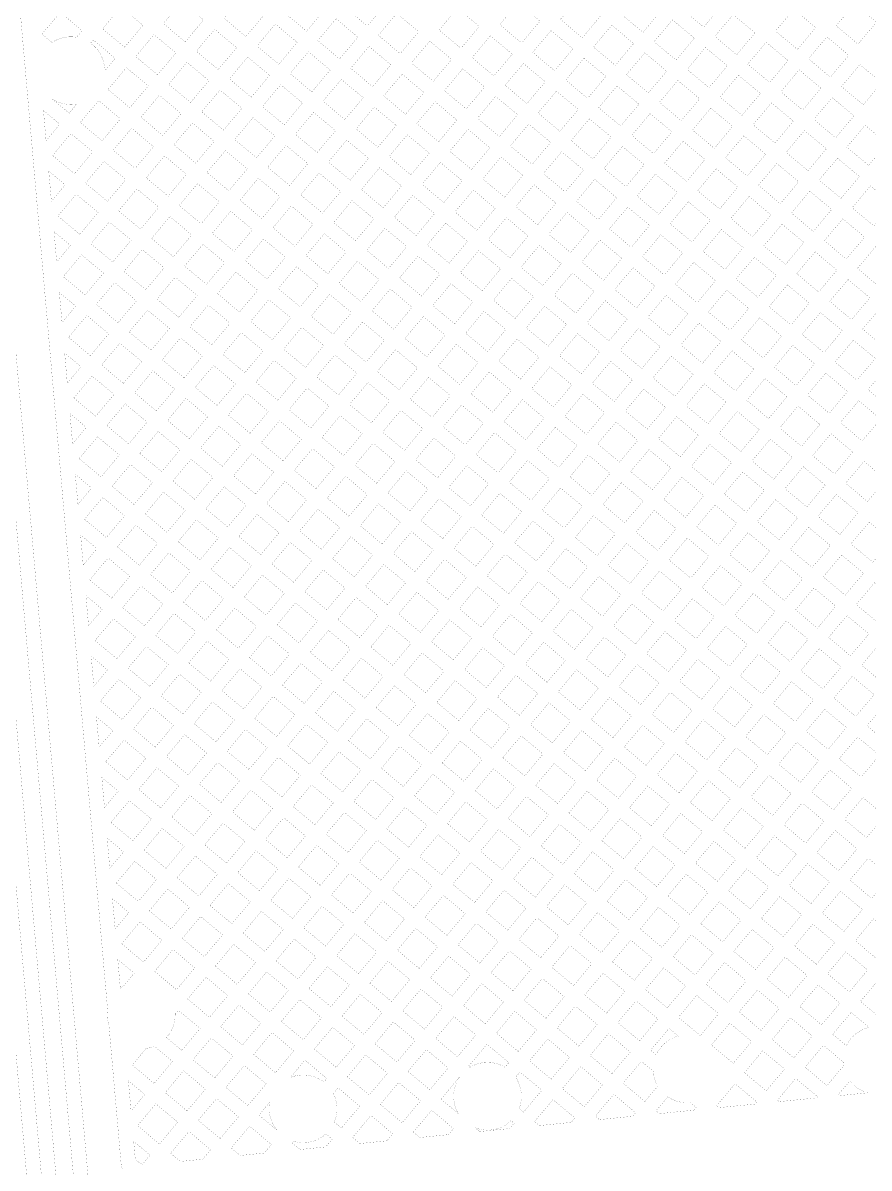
# Model space of a CAD drawing. Extents: x 592 to 965, y 89 to 353.
# Drawn here: x 815.5 to 828.82, y 264.16 to 282.2 of the extents above; entities that cross this region are included whole.
import ezdxf

# ---------------------------------------------------------------- set-up
doc = ezdxf.new("R2010")
doc.units = 0
doc.layers.add('c_area', color=1, linetype='Continuous')

# ---------------------------------------------------------------- blocks, each defined once
blk = doc.blocks.new('PAD_R1')
at = {"layer": 'c_area', "const_width": 0.5}
blk.add_lwpolyline([(0.25, 0, 1), (-0.25, 0, 1)], format="xyb", close=True, dxfattribs=at)

msp = doc.modelspace()

# ---------------------------------------------------------------- linework, layer by layer
at = {"layer": 'c_area', "const_width": 0.0015}
for points in [[(811.817, 315.486, -0.016845), (811.966, 318.272, -0.004853), (812.021, 318.838), (812.251, 318.838, 0.005029), (812.194, 318.256, -0.009583), (812.194, 318.253, 0.016845), (812.045, 315.481, 0.034659), (812.069, 315.006, -0.02457), (812.07, 314.995), (816.648, 262.656, 0.199018), (816.776, 262.411), (817.02, 262.206, 0.195861), (817.426, 262.082), (822.443, 262.519, -0.198788), (825.249, 261.634), (827.641, 259.627, -0.045915), (827.813, 259.453, -0.07493), (827.832, 259.425), (827.92, 259.237), (828.161, 259.128, -0.119028), (828.175, 259.117), (828.291, 258.977)], [(826.84, 257.964, 0.293479), (827.054, 258.489, 0.175017), (826.47, 259.488), (824.921, 260.789, 0.198642), (821.923, 261.732), (817.621, 261.355, -0.138819), (816.76, 261.553, -0.037937), (816.57, 261.687, -0.020306), (816.563, 261.692), (816.155, 262.035, -0.198531), (815.931, 262.473), (811.34, 314.957, -0.026643), (811.315, 315.696)], [(827.68, 258.71), (827.717, 259.131), (827.631, 259.315, 0.043828), (827.494, 259.452), (825.102, 261.458, 0.198775), (822.462, 262.291), (817.446, 261.854, -0.20211), (816.86, 262.042), (816.629, 262.236, -0.198924), (816.42, 262.635), (811.841, 314.986, -0.034145), (811.817, 315.486)], [(811.113, 314.9), (815.704, 262.415, 0.198847), (815.981, 261.883), (816.446, 261.492, 0.197866), (817.623, 261.123), (821.23, 261.437, -0.198899), (824.098, 260.533), (825.707, 259.178), (826.188, 258.69)], [(811.568, 314.977), (816.159, 262.485, 0.199823), (816.31, 262.204), (816.71, 261.868, 0.040168), (816.881, 261.747, 0.137087), (817.613, 261.584), (821.903, 261.96, -0.199232), (825.075, 260.957), (826.625, 259.657, -0.204544), (827.308, 258.302, 0.205812), (827.495, 257.932)], [(817.071, 264.149, -0.145311), (817.05, 264.21), (816.857, 266.411, -0.110872), (816.837, 266.643), (812.699, 313.948, -0.242598)], [(816.568, 281.884, -0.241196), (816.79, 281.451), (816.79, 281.448)], [(816.352, 280.927, -0.045177), (816.256, 280.918, -0.144744), (815.966, 281.004)], [(817.036, 266.992, -0.024849), (817.079, 267.022), (817.254, 267.231), (816.996, 267.448)], [(822.362, 265.015, -0.137672), (822.284, 265.292, -0.149239), (822.375, 265.59), (822.373, 265.591), (822.085, 265.247)], [(828.802, 265.346, -0.162091), (828.524, 265.536), (828.336, 265.313)], [(819.498, 264.761, -0.169942), (819.381, 265.094, -0.052612), (819.393, 265.205)]]:
    msp.add_lwpolyline(points, format="xyb", dxfattribs=at)
for points in [[(820.579, 282.444), (820.924, 282.155), (821.213, 282.5), (820.869, 282.789)], [(825.876, 282.427), (826.221, 282.138), (826.51, 282.482), (826.165, 282.771)], [(818.669, 282.278), (819.013, 281.988), (819.302, 282.333), (818.958, 282.622)], [(819.624, 282.361), (819.969, 282.072), (820.257, 282.416), (819.913, 282.705)], [(823.965, 282.259), (824.31, 281.97), (824.599, 282.315), (824.255, 282.604)], [(824.921, 282.343), (825.265, 282.054), (825.554, 282.399), (825.21, 282.688)], [(816.758, 282.111), (817.103, 281.821), (817.392, 282.166), (817.047, 282.455)], [(817.714, 282.194), (818.058, 281.905), (818.346, 282.25), (818.003, 282.538)], [(822.055, 282.092), (822.399, 281.803), (822.688, 282.148), (822.344, 282.437)], [(823.01, 282.176), (823.354, 281.887), (823.643, 282.231), (823.299, 282.52)], [(827.351, 282.075), (827.696, 281.786), (827.985, 282.13), (827.64, 282.419)], [(828.307, 282.158), (828.651, 281.869), (828.94, 282.214), (828.596, 282.503)], [(820.144, 281.925), (820.488, 281.636), (820.777, 281.98), (820.433, 282.269)], [(821.099, 282.008), (821.443, 281.719), (821.733, 282.064), (821.388, 282.353)], [(825.44, 281.907), (825.785, 281.618), (826.074, 281.963), (825.729, 282.252)], [(826.396, 281.991), (826.74, 281.702), (827.029, 282.046), (826.685, 282.335)], [(818.233, 281.758), (818.578, 281.469), (818.866, 281.813), (818.522, 282.103)], [(819.188, 281.841), (819.533, 281.552), (819.822, 281.897), (819.477, 282.186)], [(823.529, 281.74), (823.874, 281.451), (824.163, 281.795), (823.818, 282.084)], [(824.485, 281.824), (824.829, 281.535), (825.118, 281.879), (824.774, 282.168)], [(817.278, 281.674), (817.622, 281.386), (817.911, 281.73), (817.567, 282.019)], [(821.618, 281.573), (821.963, 281.284), (822.252, 281.628), (821.908, 281.917)], [(822.574, 281.657), (822.918, 281.368), (823.207, 281.712), (822.863, 282.001)], [(826.915, 281.555), (827.26, 281.266), (827.549, 281.61), (827.204, 281.899)], [(827.871, 281.639), (828.215, 281.349), (828.505, 281.694), (828.16, 281.983)], [(818.753, 281.322), (819.097, 281.033), (819.386, 281.377), (819.041, 281.666)], [(819.708, 281.406), (820.052, 281.117), (820.341, 281.461), (819.997, 281.75)], [(820.663, 281.489), (821.008, 281.2), (821.296, 281.544), (820.952, 281.833)], [(825.004, 281.388), (825.349, 281.099), (825.638, 281.443), (825.294, 281.732)], [(825.96, 281.471), (826.304, 281.183), (826.593, 281.527), (826.249, 281.816)], [(816.842, 281.155), (817.186, 280.866), (817.475, 281.211), (817.131, 281.499)], [(817.797, 281.239), (818.142, 280.949), (818.431, 281.294), (818.086, 281.583)], [(822.138, 281.137), (822.482, 280.848), (822.772, 281.192), (822.427, 281.481)], [(823.094, 281.221), (823.438, 280.932), (823.727, 281.276), (823.383, 281.565)], [(824.049, 281.304), (824.393, 281.015), (824.682, 281.359), (824.338, 281.648)], [(828.39, 281.202), (828.734, 280.914), (829.024, 281.259), (828.68, 281.547)], [(820.227, 280.97), (820.572, 280.681), (820.861, 281.025), (820.516, 281.314)], [(821.183, 281.053), (821.527, 280.764), (821.816, 281.108), (821.472, 281.397)], [(826.479, 281.036), (826.824, 280.747), (827.113, 281.091), (826.768, 281.38)], [(827.435, 281.119), (827.78, 280.83), (828.068, 281.174), (827.724, 281.464)], [(818.317, 280.803), (818.661, 280.514), (818.95, 280.858), (818.606, 281.147)], [(819.272, 280.886), (819.616, 280.597), (819.905, 280.942), (819.561, 281.23)], [(823.613, 280.785), (823.957, 280.496), (824.246, 280.84), (823.902, 281.129)], [(824.568, 280.868), (824.913, 280.579), (825.202, 280.923), (824.857, 281.212)], [(825.524, 280.952), (825.868, 280.663), (826.157, 281.008), (825.813, 281.296)], [(816.406, 280.635), (816.75, 280.346), (817.039, 280.691), (816.695, 280.98)], [(817.361, 280.719), (817.705, 280.43), (817.995, 280.774), (817.65, 281.064)], [(821.702, 280.617), (822.047, 280.329), (822.335, 280.673), (821.991, 280.962)], [(822.657, 280.701), (823.002, 280.412), (823.291, 280.757), (822.947, 281.046)], [(826.999, 280.6), (827.344, 280.311), (827.633, 280.655), (827.288, 280.944)], [(827.955, 280.683), (828.299, 280.394), (828.588, 280.739), (828.243, 281.027)], [(819.792, 280.45), (820.136, 280.161), (820.425, 280.506), (820.08, 280.795)], [(820.747, 280.534), (821.091, 280.245), (821.38, 280.589), (821.036, 280.878)], [(825.088, 280.432), (825.432, 280.143), (825.721, 280.488), (825.377, 280.776)], [(826.043, 280.516), (826.388, 280.227), (826.677, 280.572), (826.332, 280.861)], [(817.881, 280.283), (818.225, 279.994), (818.514, 280.338), (818.17, 280.627)], [(818.836, 280.367), (819.18, 280.078), (819.47, 280.422), (819.125, 280.711)], [(823.177, 280.265), (823.521, 279.976), (823.811, 280.321), (823.466, 280.61)], [(824.133, 280.349), (824.477, 280.06), (824.766, 280.404), (824.422, 280.693)], [(828.474, 280.247), (828.818, 279.958), (829.107, 280.302), (828.763, 280.592)], [(815.97, 280.116), (816.314, 279.827), (816.603, 280.171), (816.259, 280.46)], [(816.925, 280.199), (817.269, 279.91), (817.559, 280.255), (817.214, 280.544)], [(821.266, 280.098), (821.611, 279.809), (821.9, 280.153), (821.555, 280.442)], [(822.222, 280.182), (822.566, 279.893), (822.855, 280.237), (822.51, 280.526)], [(826.563, 280.08), (826.907, 279.791), (827.197, 280.135), (826.852, 280.425)], [(827.519, 280.164), (827.863, 279.875), (828.152, 280.219), (827.808, 280.508)], [(819.356, 279.931), (819.7, 279.642), (819.989, 279.986), (819.645, 280.275)], [(820.311, 280.014), (820.655, 279.726), (820.944, 280.07), (820.6, 280.359)], [(824.652, 279.913), (824.996, 279.624), (825.285, 279.968), (824.941, 280.257)], [(825.607, 279.996), (825.952, 279.707), (826.241, 280.052), (825.896, 280.341)], [(817.445, 279.763), (817.789, 279.474), (818.078, 279.819), (817.734, 280.108)], [(818.4, 279.847), (818.744, 279.558), (819.034, 279.903), (818.689, 280.191)], [(822.741, 279.746), (823.086, 279.457), (823.374, 279.801), (823.03, 280.09)], [(823.696, 279.829), (824.041, 279.54), (824.33, 279.885), (823.986, 280.174)], [(828.038, 279.728), (828.383, 279.439), (828.672, 279.783), (828.327, 280.072)], [(816.489, 279.68), (816.834, 279.391), (817.123, 279.735), (816.778, 280.024)], [(820.831, 279.579), (821.175, 279.29), (821.464, 279.634), (821.119, 279.923)], [(821.786, 279.662), (822.13, 279.373), (822.419, 279.718), (822.075, 280.006)], [(826.127, 279.56), (826.472, 279.271), (826.76, 279.616), (826.416, 279.905)], [(827.082, 279.644), (827.427, 279.355), (827.716, 279.7), (827.372, 279.989)], [(818.92, 279.411), (819.264, 279.122), (819.553, 279.467), (819.209, 279.756)], [(819.875, 279.495), (820.219, 279.206), (820.508, 279.55), (820.164, 279.839)], [(824.216, 279.393), (824.56, 279.104), (824.849, 279.449), (824.505, 279.738)], [(825.172, 279.477), (825.516, 279.188), (825.805, 279.532), (825.46, 279.821)], [(816.053, 279.161), (816.398, 278.872), (816.687, 279.216), (816.342, 279.505)], [(817.009, 279.244), (817.354, 278.955), (817.642, 279.299), (817.298, 279.588)], [(817.964, 279.327), (818.308, 279.038), (818.597, 279.383), (818.253, 279.672)], [(822.305, 279.226), (822.65, 278.937), (822.939, 279.282), (822.594, 279.571)], [(823.261, 279.31), (823.605, 279.021), (823.894, 279.365), (823.549, 279.654)], [(827.602, 279.208), (827.946, 278.919), (828.236, 279.264), (827.891, 279.553)], [(828.558, 279.292), (828.902, 279.003), (829.191, 279.347), (828.847, 279.636)], [(819.439, 278.975), (819.783, 278.686), (820.072, 279.031), (819.728, 279.32)], [(820.395, 279.059), (820.739, 278.77), (821.028, 279.115), (820.684, 279.403)], [(821.35, 279.143), (821.694, 278.854), (821.983, 279.198), (821.639, 279.487)], [(825.691, 279.041), (826.036, 278.752), (826.325, 279.096), (825.98, 279.385)], [(826.647, 279.124), (826.991, 278.836), (827.28, 279.18), (826.936, 279.469)], [(817.529, 278.808), (817.873, 278.519), (818.161, 278.863), (817.817, 279.152)], [(818.484, 278.891), (818.828, 278.602), (819.117, 278.947), (818.773, 279.236)], [(822.825, 278.79), (823.169, 278.501), (823.458, 278.846), (823.114, 279.135)], [(823.78, 278.874), (824.125, 278.585), (824.413, 278.929), (824.069, 279.218)], [(824.735, 278.957), (825.08, 278.668), (825.369, 279.013), (825.025, 279.302)], [(816.573, 278.725), (816.918, 278.436), (817.207, 278.78), (816.862, 279.069)], [(820.914, 278.623), (821.258, 278.334), (821.547, 278.679), (821.203, 278.968)], [(821.869, 278.707), (822.214, 278.418), (822.503, 278.762), (822.158, 279.051)], [(827.166, 278.689), (827.511, 278.399), (827.799, 278.744), (827.455, 279.033)], [(828.121, 278.772), (828.466, 278.483), (828.755, 278.828), (828.411, 279.117)], [(819.003, 278.456), (819.347, 278.167), (819.636, 278.511), (819.292, 278.8)], [(819.959, 278.539), (820.303, 278.25), (820.592, 278.595), (820.248, 278.884)], [(824.3, 278.438), (824.644, 278.149), (824.933, 278.493), (824.588, 278.782)], [(825.255, 278.521), (825.6, 278.232), (825.889, 278.577), (825.544, 278.866)], [(826.211, 278.605), (826.555, 278.316), (826.844, 278.661), (826.5, 278.949)], [(817.093, 278.289), (817.437, 278), (817.726, 278.344), (817.382, 278.633)], [(818.048, 278.372), (818.392, 278.083), (818.681, 278.427), (818.337, 278.716)], [(822.389, 278.271), (822.734, 277.982), (823.022, 278.326), (822.678, 278.615)], [(823.344, 278.354), (823.689, 278.065), (823.978, 278.41), (823.633, 278.699)], [(827.686, 278.253), (828.03, 277.963), (828.319, 278.308), (827.975, 278.597)], [(828.641, 278.336), (828.985, 278.047), (829.274, 278.392), (828.93, 278.681)], [(816.137, 278.205), (816.482, 277.916), (816.771, 278.261), (816.426, 278.55)], [(820.478, 278.103), (820.822, 277.814), (821.111, 278.159), (820.767, 278.448)], [(821.433, 278.187), (821.778, 277.898), (822.067, 278.243), (821.723, 278.532)], [(825.775, 278.085), (826.119, 277.796), (826.408, 278.141), (826.064, 278.43)], [(826.73, 278.169), (827.075, 277.88), (827.364, 278.224), (827.019, 278.514)], [(818.568, 277.937), (818.912, 277.648), (819.2, 277.991), (818.856, 278.28)], [(819.522, 278.02), (819.867, 277.731), (820.156, 278.075), (819.812, 278.364)], [(823.864, 277.918), (824.208, 277.629), (824.497, 277.974), (824.153, 278.263)], [(824.819, 278.002), (825.164, 277.713), (825.453, 278.057), (825.108, 278.346)], [(816.657, 277.769), (817.001, 277.48), (817.29, 277.825), (816.946, 278.114)], [(817.612, 277.853), (817.957, 277.564), (818.246, 277.908), (817.901, 278.197)], [(821.953, 277.751), (822.298, 277.462), (822.587, 277.807), (822.242, 278.096)], [(822.909, 277.835), (823.253, 277.546), (823.542, 277.89), (823.197, 278.179)], [(827.25, 277.733), (827.594, 277.444), (827.883, 277.788), (827.539, 278.077)], [(828.205, 277.817), (828.549, 277.528), (828.838, 277.872), (828.494, 278.161)], [(820.042, 277.584), (820.386, 277.295), (820.675, 277.639), (820.331, 277.928)], [(820.997, 277.668), (821.342, 277.379), (821.631, 277.723), (821.287, 278.012)], [(825.339, 277.566), (825.683, 277.277), (825.972, 277.621), (825.628, 277.91)], [(826.294, 277.649), (826.639, 277.36), (826.928, 277.705), (826.583, 277.994)], [(818.132, 277.417), (818.476, 277.128), (818.765, 277.472), (818.421, 277.761)], [(819.087, 277.501), (819.431, 277.212), (819.72, 277.556), (819.376, 277.845)], [(823.428, 277.399), (823.772, 277.11), (824.061, 277.454), (823.717, 277.743)], [(824.383, 277.482), (824.728, 277.193), (825.017, 277.538), (824.672, 277.827)], [(828.724, 277.381), (829.069, 277.092), (829.358, 277.436), (829.013, 277.725)], [(816.221, 277.25), (816.565, 276.961), (816.854, 277.305), (816.51, 277.594)], [(817.176, 277.334), (817.521, 277.045), (817.81, 277.389), (817.465, 277.678)], [(821.517, 277.232), (821.862, 276.942), (822.151, 277.287), (821.806, 277.576)], [(822.473, 277.315), (822.817, 277.026), (823.106, 277.371), (822.762, 277.66)], [(826.814, 277.213), (827.158, 276.924), (827.447, 277.269), (827.103, 277.558)], [(827.769, 277.297), (828.114, 277.008), (828.402, 277.353), (828.058, 277.641)], [(819.606, 277.065), (819.951, 276.776), (820.239, 277.12), (819.895, 277.409)], [(820.561, 277.148), (820.906, 276.859), (821.195, 277.203), (820.851, 277.492)], [(824.903, 277.046), (825.247, 276.758), (825.536, 277.102), (825.192, 277.391)], [(825.858, 277.13), (826.203, 276.841), (826.492, 277.185), (826.147, 277.474)], [(816.74, 276.814), (817.085, 276.525), (817.374, 276.869), (817.029, 277.158)], [(817.696, 276.898), (818.04, 276.609), (818.329, 276.953), (817.985, 277.242)], [(818.651, 276.981), (818.996, 276.692), (819.284, 277.037), (818.94, 277.326)], [(822.992, 276.879), (823.337, 276.59), (823.626, 276.935), (823.281, 277.224)], [(823.948, 276.963), (824.292, 276.674), (824.581, 277.018), (824.236, 277.307)], [(828.289, 276.861), (828.633, 276.572), (828.922, 276.917), (828.578, 277.206)], [(820.126, 276.629), (820.47, 276.34), (820.759, 276.684), (820.414, 276.973)], [(821.081, 276.712), (821.426, 276.423), (821.715, 276.767), (821.37, 277.056)], [(822.037, 276.796), (822.381, 276.507), (822.67, 276.851), (822.326, 277.14)], [(826.378, 276.694), (826.722, 276.405), (827.011, 276.749), (826.667, 277.038)], [(827.333, 276.777), (827.677, 276.489), (827.967, 276.833), (827.622, 277.122)], [(818.215, 276.462), (818.56, 276.173), (818.849, 276.517), (818.504, 276.806)], [(819.171, 276.545), (819.515, 276.256), (819.804, 276.601), (819.46, 276.89)], [(824.467, 276.527), (824.811, 276.238), (825.1, 276.582), (824.756, 276.871)], [(825.422, 276.611), (825.767, 276.321), (826.056, 276.666), (825.711, 276.955)], [(816.304, 276.295), (816.649, 276.006), (816.938, 276.35), (816.593, 276.639)], [(817.26, 276.378), (817.604, 276.089), (817.893, 276.434), (817.549, 276.722)], [(821.601, 276.276), (821.945, 275.987), (822.234, 276.332), (821.89, 276.62)], [(822.556, 276.36), (822.901, 276.071), (823.19, 276.415), (822.845, 276.704)], [(823.512, 276.443), (823.856, 276.154), (824.145, 276.499), (823.801, 276.788)], [(827.852, 276.342), (828.197, 276.053), (828.486, 276.397), (828.142, 276.686)], [(828.808, 276.426), (829.153, 276.137), (829.441, 276.481), (829.097, 276.77)], [(819.69, 276.109), (820.034, 275.82), (820.323, 276.165), (819.979, 276.454)], [(820.645, 276.193), (820.99, 275.904), (821.279, 276.248), (820.934, 276.537)], [(824.987, 276.091), (825.331, 275.802), (825.62, 276.146), (825.275, 276.435)], [(825.942, 276.174), (826.286, 275.885), (826.575, 276.23), (826.231, 276.519)], [(826.898, 276.258), (827.242, 275.969), (827.53, 276.313), (827.186, 276.602)], [(817.779, 275.942), (818.124, 275.653), (818.413, 275.998), (818.068, 276.287)], [(818.735, 276.026), (819.079, 275.737), (819.368, 276.081), (819.024, 276.37)], [(823.076, 275.924), (823.42, 275.635), (823.709, 275.979), (823.365, 276.268)], [(824.031, 276.007), (824.375, 275.719), (824.664, 276.063), (824.32, 276.352)], [(828.372, 275.906), (828.716, 275.617), (829.006, 275.961), (828.661, 276.25)], [(816.824, 275.859), (817.168, 275.57), (817.457, 275.914), (817.113, 276.203)], [(821.165, 275.757), (821.509, 275.468), (821.798, 275.812), (821.454, 276.101)], [(822.12, 275.84), (822.464, 275.551), (822.754, 275.896), (822.409, 276.185)], [(826.462, 275.738), (826.806, 275.45), (827.095, 275.794), (826.751, 276.083)], [(827.417, 275.822), (827.761, 275.533), (828.05, 275.878), (827.706, 276.167)], [(819.254, 275.59), (819.599, 275.301), (819.888, 275.645), (819.543, 275.934)], [(820.21, 275.673), (820.554, 275.384), (820.843, 275.729), (820.499, 276.018)], [(824.551, 275.572), (824.895, 275.283), (825.184, 275.627), (824.84, 275.916)], [(825.506, 275.655), (825.851, 275.366), (826.139, 275.71), (825.795, 275.999)], [(817.343, 275.423), (817.688, 275.134), (817.977, 275.478), (817.632, 275.767)], [(818.299, 275.506), (818.643, 275.217), (818.932, 275.562), (818.588, 275.851)], [(822.64, 275.404), (822.984, 275.115), (823.273, 275.46), (822.929, 275.749)], [(823.595, 275.488), (823.939, 275.199), (824.228, 275.543), (823.884, 275.832)], [(827.936, 275.386), (828.281, 275.097), (828.569, 275.442), (828.225, 275.731)], [(816.388, 275.339), (816.732, 275.05), (817.021, 275.395), (816.677, 275.683)], [(820.729, 275.237), (821.073, 274.949), (821.362, 275.293), (821.018, 275.582)], [(821.684, 275.321), (822.029, 275.032), (822.318, 275.376), (821.973, 275.665)], [(826.026, 275.219), (826.37, 274.93), (826.659, 275.275), (826.315, 275.563)], [(826.981, 275.303), (827.325, 275.014), (827.614, 275.358), (827.27, 275.647)], [(818.818, 275.07), (819.163, 274.781), (819.452, 275.126), (819.107, 275.415)], [(819.774, 275.154), (820.118, 274.865), (820.407, 275.209), (820.063, 275.498)], [(824.115, 275.052), (824.459, 274.763), (824.748, 275.107), (824.404, 275.397)], [(825.07, 275.136), (825.415, 274.847), (825.704, 275.191), (825.359, 275.48)], [(816.907, 274.903), (817.252, 274.614), (817.541, 274.959), (817.196, 275.248)], [(817.863, 274.987), (818.207, 274.698), (818.496, 275.042), (818.152, 275.331)], [(822.204, 274.885), (822.549, 274.596), (822.837, 274.94), (822.493, 275.229)], [(823.159, 274.968), (823.503, 274.679), (823.793, 275.024), (823.448, 275.313)], [(827.5, 274.867), (827.845, 274.578), (828.134, 274.922), (827.789, 275.211)], [(828.456, 274.951), (828.8, 274.662), (829.089, 275.006), (828.745, 275.295)], [(820.293, 274.718), (820.638, 274.429), (820.926, 274.774), (820.582, 275.062)], [(821.249, 274.802), (821.593, 274.513), (821.882, 274.857), (821.537, 275.146)], [(825.59, 274.7), (825.934, 274.411), (826.223, 274.755), (825.879, 275.044)], [(826.545, 274.784), (826.889, 274.495), (827.178, 274.839), (826.834, 275.128)], [(817.427, 274.467), (817.771, 274.178), (818.06, 274.523), (817.716, 274.812)], [(818.382, 274.551), (818.727, 274.262), (819.016, 274.606), (818.671, 274.895)], [(819.338, 274.634), (819.682, 274.345), (819.971, 274.69), (819.627, 274.979)], [(823.679, 274.532), (824.023, 274.243), (824.312, 274.588), (823.968, 274.877)], [(824.634, 274.616), (824.979, 274.327), (825.268, 274.671), (824.923, 274.96)], [(816.471, 274.384), (816.816, 274.095), (817.105, 274.439), (816.761, 274.728)], [(820.813, 274.282), (821.157, 273.993), (821.446, 274.337), (821.102, 274.627)], [(821.768, 274.366), (822.113, 274.077), (822.402, 274.421), (822.057, 274.71)], [(822.724, 274.449), (823.068, 274.16), (823.356, 274.504), (823.012, 274.793)], [(827.065, 274.348), (827.409, 274.059), (827.698, 274.403), (827.353, 274.692)], [(828.02, 274.431), (828.364, 274.142), (828.653, 274.487), (828.309, 274.775)], [(818.902, 274.115), (819.247, 273.826), (819.536, 274.17), (819.191, 274.459)], [(819.858, 274.198), (820.202, 273.91), (820.491, 274.254), (820.147, 274.543)], [(825.154, 274.18), (825.498, 273.891), (825.787, 274.236), (825.443, 274.524)], [(826.109, 274.264), (826.453, 273.975), (826.742, 274.319), (826.398, 274.608)], [(816.991, 273.948), (817.335, 273.659), (817.624, 274.003), (817.28, 274.292)], [(817.946, 274.031), (818.291, 273.742), (818.58, 274.087), (818.235, 274.376)], [(822.288, 273.93), (822.632, 273.641), (822.921, 273.985), (822.577, 274.274)], [(823.243, 274.013), (823.588, 273.724), (823.876, 274.068), (823.532, 274.357)], [(824.198, 274.096), (824.543, 273.807), (824.832, 274.152), (824.487, 274.441)], [(828.539, 273.995), (828.884, 273.706), (829.173, 274.05), (828.828, 274.34)], [(820.377, 273.763), (820.721, 273.474), (821.01, 273.818), (820.666, 274.107)], [(821.332, 273.846), (821.677, 273.557), (821.966, 273.901), (821.621, 274.19)], [(825.673, 273.744), (826.017, 273.455), (826.306, 273.8), (825.962, 274.089)], [(826.629, 273.828), (826.973, 273.539), (827.262, 273.883), (826.918, 274.173)], [(827.584, 273.912), (827.928, 273.623), (828.217, 273.967), (827.873, 274.256)], [(818.466, 273.595), (818.811, 273.306), (819.1, 273.651), (818.755, 273.94)], [(819.422, 273.679), (819.766, 273.39), (820.055, 273.735), (819.711, 274.023)], [(823.763, 273.577), (824.107, 273.288), (824.396, 273.632), (824.051, 273.921)], [(824.718, 273.66), (825.062, 273.372), (825.351, 273.716), (825.007, 274.005)], [(816.555, 273.428), (816.899, 273.139), (817.188, 273.484), (816.844, 273.773)], [(817.51, 273.512), (817.855, 273.223), (818.144, 273.567), (817.799, 273.856)], [(821.852, 273.41), (822.196, 273.121), (822.485, 273.466), (822.141, 273.754)], [(822.807, 273.494), (823.152, 273.205), (823.441, 273.549), (823.096, 273.838)], [(827.148, 273.392), (827.492, 273.103), (827.781, 273.448), (827.437, 273.737)], [(828.103, 273.476), (828.448, 273.187), (828.737, 273.531), (828.392, 273.82)], [(819.941, 273.243), (820.285, 272.954), (820.574, 273.298), (820.23, 273.588)], [(820.896, 273.327), (821.241, 273.038), (821.53, 273.382), (821.185, 273.671)], [(825.237, 273.225), (825.581, 272.936), (825.87, 273.28), (825.526, 273.569)], [(826.193, 273.308), (826.537, 273.019), (826.826, 273.364), (826.482, 273.653)], [(818.03, 273.076), (818.375, 272.787), (818.664, 273.131), (818.319, 273.42)], [(818.986, 273.159), (819.33, 272.871), (819.619, 273.215), (819.275, 273.504)], [(823.327, 273.058), (823.671, 272.769), (823.96, 273.113), (823.616, 273.402)], [(824.282, 273.141), (824.626, 272.852), (824.915, 273.196), (824.571, 273.485)], [(828.623, 273.04), (828.968, 272.751), (829.256, 273.095), (828.912, 273.384)], [(817.074, 272.992), (817.419, 272.703), (817.708, 273.048), (817.363, 273.337)], [(821.416, 272.891), (821.76, 272.602), (822.049, 272.946), (821.705, 273.235)], [(822.371, 272.974), (822.716, 272.685), (823.005, 273.03), (822.66, 273.319)], [(826.712, 272.872), (827.056, 272.584), (827.345, 272.928), (827.001, 273.217)], [(827.667, 272.956), (828.012, 272.667), (828.301, 273.012), (827.957, 273.301)], [(819.505, 272.724), (819.849, 272.434), (820.139, 272.779), (819.794, 273.068)], [(820.461, 272.807), (820.805, 272.518), (821.094, 272.862), (820.75, 273.151)], [(824.801, 272.706), (825.146, 272.417), (825.434, 272.761), (825.09, 273.049)], [(825.756, 272.789), (826.101, 272.5), (826.39, 272.844), (826.046, 273.133)], [(817.594, 272.556), (817.939, 272.267), (818.228, 272.611), (817.883, 272.901)], [(818.55, 272.64), (818.894, 272.351), (819.183, 272.695), (818.839, 272.984)], [(822.891, 272.538), (823.235, 272.249), (823.524, 272.594), (823.18, 272.883)], [(823.846, 272.622), (824.19, 272.333), (824.479, 272.677), (824.135, 272.966)], [(828.187, 272.52), (828.532, 272.231), (828.821, 272.576), (828.476, 272.865)], [(816.639, 272.473), (816.983, 272.184), (817.272, 272.528), (816.928, 272.817)], [(820.98, 272.371), (821.324, 272.082), (821.613, 272.427), (821.269, 272.716)], [(821.935, 272.455), (822.28, 272.166), (822.569, 272.51), (822.224, 272.799)], [(826.276, 272.353), (826.62, 272.064), (826.909, 272.408), (826.565, 272.697)], [(827.232, 272.437), (827.576, 272.147), (827.865, 272.492), (827.521, 272.781)], [(818.114, 272.12), (818.458, 271.831), (818.747, 272.176), (818.403, 272.465)], [(819.069, 272.204), (819.414, 271.915), (819.703, 272.259), (819.358, 272.549)], [(820.025, 272.287), (820.369, 271.998), (820.658, 272.343), (820.314, 272.632)], [(824.366, 272.186), (824.71, 271.897), (824.999, 272.241), (824.655, 272.53)], [(825.321, 272.27), (825.665, 271.981), (825.954, 272.325), (825.609, 272.614)], [(817.158, 272.037), (817.503, 271.748), (817.792, 272.092), (817.447, 272.381)], [(821.499, 271.935), (821.844, 271.646), (822.133, 271.991), (821.788, 272.28)], [(822.455, 272.019), (822.799, 271.73), (823.088, 272.074), (822.744, 272.363)], [(823.41, 272.102), (823.755, 271.814), (824.044, 272.158), (823.699, 272.447)], [(827.751, 272), (828.096, 271.711), (828.385, 272.056), (828.04, 272.345)], [(828.707, 272.084), (829.051, 271.795), (829.34, 272.14), (828.996, 272.429)], [(819.589, 271.768), (819.933, 271.479), (820.222, 271.823), (819.878, 272.112)], [(820.544, 271.852), (820.888, 271.563), (821.177, 271.907), (820.833, 272.196)], [(825.84, 271.834), (826.185, 271.545), (826.473, 271.889), (826.129, 272.178)], [(826.795, 271.917), (827.14, 271.628), (827.429, 271.972), (827.085, 272.262)], [(817.678, 271.601), (818.022, 271.312), (818.311, 271.656), (817.967, 271.945)], [(818.633, 271.685), (818.978, 271.395), (819.267, 271.74), (818.922, 272.029)], [(822.975, 271.583), (823.319, 271.294), (823.608, 271.638), (823.264, 271.927)], [(823.93, 271.667), (824.274, 271.378), (824.563, 271.722), (824.219, 272.011)], [(824.885, 271.75), (825.23, 271.461), (825.518, 271.805), (825.174, 272.095)], [(816.722, 271.517), (817.067, 271.228), (817.356, 271.572), (817.011, 271.862)], [(821.064, 271.416), (821.408, 271.127), (821.697, 271.471), (821.353, 271.76)], [(822.019, 271.499), (822.364, 271.21), (822.652, 271.555), (822.308, 271.844)], [(826.36, 271.398), (826.704, 271.109), (826.993, 271.453), (826.648, 271.742)], [(827.315, 271.481), (827.66, 271.192), (827.949, 271.536), (827.604, 271.825)], [(828.271, 271.565), (828.615, 271.276), (828.904, 271.62), (828.56, 271.909)], [(819.153, 271.248), (819.497, 270.959), (819.786, 271.304), (819.442, 271.593)], [(820.108, 271.332), (820.452, 271.043), (820.741, 271.388), (820.397, 271.676)], [(824.449, 271.231), (824.794, 270.942), (825.083, 271.286), (824.738, 271.575)], [(825.405, 271.314), (825.749, 271.025), (826.038, 271.37), (825.694, 271.659)], [(817.242, 271.081), (817.586, 270.792), (817.875, 271.137), (817.531, 271.425)], [(818.197, 271.165), (818.542, 270.876), (818.831, 271.22), (818.486, 271.509)], [(822.539, 271.063), (822.883, 270.775), (823.172, 271.119), (822.828, 271.408)], [(823.494, 271.147), (823.838, 270.858), (824.127, 271.203), (823.783, 271.492)], [(827.835, 271.045), (828.179, 270.756), (828.468, 271.101), (828.124, 271.389)], [(828.79, 271.129), (829.135, 270.84), (829.424, 271.184), (829.079, 271.473)], [(820.628, 270.896), (820.972, 270.607), (821.261, 270.952), (820.917, 271.241)], [(821.583, 270.98), (821.928, 270.691), (822.217, 271.035), (821.872, 271.324)], [(825.924, 270.878), (826.269, 270.589), (826.558, 270.934), (826.213, 271.223)], [(826.88, 270.962), (827.224, 270.673), (827.513, 271.017), (827.168, 271.306)], [(818.717, 270.729), (819.061, 270.44), (819.35, 270.784), (819.006, 271.073)], [(819.672, 270.812), (820.017, 270.524), (820.305, 270.868), (819.961, 271.157)], [(824.013, 270.711), (824.358, 270.422), (824.647, 270.767), (824.302, 271.056)], [(824.969, 270.795), (825.313, 270.506), (825.602, 270.85), (825.258, 271.139)], [(816.806, 270.562), (817.15, 270.273), (817.439, 270.617), (817.095, 270.906)], [(817.761, 270.645), (818.106, 270.356), (818.395, 270.701), (818.05, 270.99)], [(822.103, 270.544), (822.447, 270.255), (822.736, 270.599), (822.392, 270.888)], [(823.058, 270.628), (823.402, 270.339), (823.691, 270.683), (823.347, 270.972)], [(827.399, 270.526), (827.743, 270.237), (828.032, 270.581), (827.688, 270.87)], [(828.354, 270.609), (828.699, 270.32), (828.988, 270.665), (828.643, 270.954)], [(820.192, 270.377), (820.536, 270.088), (820.825, 270.432), (820.481, 270.721)], [(821.147, 270.46), (821.492, 270.171), (821.781, 270.516), (821.436, 270.805)], [(825.488, 270.359), (825.833, 270.07), (826.122, 270.414), (825.777, 270.703)], [(826.444, 270.442), (826.788, 270.153), (827.077, 270.498), (826.733, 270.787)], [(818.281, 270.209), (818.625, 269.92), (818.914, 270.265), (818.57, 270.554)], [(819.236, 270.293), (819.581, 270.004), (819.87, 270.348), (819.525, 270.637)], [(823.577, 270.192), (823.922, 269.903), (824.211, 270.247), (823.866, 270.536)], [(824.533, 270.275), (824.877, 269.986), (825.166, 270.331), (824.822, 270.62)], [(817.325, 270.126), (817.67, 269.837), (817.959, 270.181), (817.614, 270.47)], [(821.667, 270.024), (822.011, 269.735), (822.3, 270.08), (821.956, 270.369)], [(822.622, 270.108), (822.966, 269.819), (823.255, 270.164), (822.911, 270.452)], [(826.963, 270.006), (827.308, 269.717), (827.596, 270.062), (827.252, 270.351)], [(827.919, 270.09), (828.263, 269.801), (828.552, 270.145), (828.207, 270.434)], [(818.8, 269.773), (819.145, 269.484), (819.434, 269.829), (819.089, 270.118)], [(819.756, 269.857), (820.1, 269.568), (820.389, 269.913), (820.045, 270.201)], [(820.711, 269.941), (821.056, 269.652), (821.345, 269.996), (821, 270.285)], [(825.052, 269.839), (825.397, 269.55), (825.686, 269.895), (825.341, 270.184)], [(826.008, 269.923), (826.352, 269.634), (826.641, 269.978), (826.297, 270.267)], [(816.889, 269.607), (817.234, 269.317), (817.523, 269.662), (817.178, 269.951)], [(817.845, 269.69), (818.189, 269.401), (818.478, 269.745), (818.134, 270.034)], [(822.186, 269.588), (822.53, 269.3), (822.819, 269.644), (822.475, 269.933)], [(823.141, 269.672), (823.486, 269.383), (823.775, 269.728), (823.43, 270.017)], [(824.097, 269.756), (824.441, 269.467), (824.73, 269.811), (824.386, 270.1)], [(828.438, 269.654), (828.783, 269.365), (829.071, 269.709), (828.727, 269.998)], [(820.275, 269.421), (820.62, 269.132), (820.909, 269.477), (820.564, 269.766)], [(821.231, 269.505), (821.575, 269.216), (821.864, 269.56), (821.52, 269.849)], [(826.528, 269.487), (826.872, 269.198), (827.161, 269.542), (826.816, 269.831)], [(827.483, 269.57), (827.827, 269.281), (828.116, 269.626), (827.772, 269.915)], [(818.364, 269.254), (818.709, 268.965), (818.998, 269.309), (818.653, 269.598)], [(819.32, 269.337), (819.664, 269.049), (819.953, 269.393), (819.609, 269.682)], [(823.661, 269.236), (824.005, 268.947), (824.294, 269.292), (823.95, 269.581)], [(824.616, 269.32), (824.961, 269.031), (825.25, 269.375), (824.905, 269.664)], [(825.572, 269.403), (825.916, 269.114), (826.205, 269.459), (825.861, 269.748)], [(817.409, 269.17), (817.754, 268.881), (818.042, 269.226), (817.698, 269.515)], [(821.75, 269.069), (822.094, 268.78), (822.383, 269.124), (822.039, 269.413)], [(822.705, 269.153), (823.05, 268.863), (823.339, 269.208), (822.994, 269.497)], [(827.047, 269.051), (827.391, 268.762), (827.68, 269.106), (827.336, 269.395)], [(828.002, 269.135), (828.347, 268.845), (828.636, 269.19), (828.291, 269.479)], [(819.839, 268.902), (820.184, 268.613), (820.473, 268.957), (820.128, 269.246)], [(820.795, 268.985), (821.139, 268.696), (821.428, 269.041), (821.084, 269.33)], [(825.136, 268.884), (825.481, 268.595), (825.77, 268.939), (825.425, 269.228)], [(826.092, 268.967), (826.436, 268.678), (826.725, 269.023), (826.381, 269.312)], [(817.929, 268.735), (818.273, 268.446), (818.562, 268.79), (818.218, 269.079)], [(818.884, 268.818), (819.228, 268.529), (819.517, 268.873), (819.173, 269.162)], [(823.225, 268.717), (823.569, 268.428), (823.858, 268.772), (823.514, 269.061)], [(824.18, 268.8), (824.525, 268.511), (824.814, 268.856), (824.469, 269.145)], [(828.522, 268.699), (828.866, 268.409), (829.155, 268.754), (828.811, 269.043)], [(816.973, 268.651), (817.318, 268.362), (817.607, 268.706), (817.262, 268.995)], [(821.314, 268.549), (821.658, 268.261), (821.947, 268.605), (821.603, 268.894)], [(822.269, 268.633), (822.614, 268.344), (822.903, 268.688), (822.558, 268.977)], [(826.611, 268.532), (826.955, 268.243), (827.244, 268.587), (826.9, 268.876)], [(827.566, 268.615), (827.911, 268.326), (828.2, 268.67), (827.855, 268.959)], [(819.403, 268.382), (819.748, 268.093), (820.037, 268.437), (819.692, 268.726)], [(820.359, 268.466), (820.703, 268.177), (820.992, 268.521), (820.648, 268.81)], [(824.7, 268.364), (825.045, 268.075), (825.334, 268.42), (824.989, 268.709)], [(825.656, 268.448), (826, 268.159), (826.289, 268.503), (825.945, 268.792)], [(817.493, 268.215), (817.837, 267.926), (818.126, 268.27), (817.782, 268.559)], [(818.448, 268.299), (818.793, 268.01), (819.081, 268.354), (818.737, 268.643)], [(822.789, 268.197), (823.133, 267.908), (823.422, 268.253), (823.078, 268.541)], [(823.744, 268.281), (824.089, 267.992), (824.378, 268.336), (824.033, 268.625)], [(828.086, 268.179), (828.43, 267.89), (828.719, 268.234), (828.375, 268.523)], [(820.878, 268.03), (821.222, 267.741), (821.511, 268.085), (821.167, 268.374)], [(821.834, 268.114), (822.178, 267.825), (822.467, 268.169), (822.122, 268.458)], [(826.175, 268.012), (826.519, 267.723), (826.808, 268.067), (826.464, 268.356)], [(827.13, 268.096), (827.475, 267.807), (827.764, 268.151), (827.419, 268.44)], [(818.968, 267.863), (819.312, 267.574), (819.601, 267.918), (819.256, 268.207)], [(819.923, 267.946), (820.267, 267.657), (820.556, 268.002), (820.212, 268.29)], [(824.264, 267.845), (824.609, 267.556), (824.898, 267.9), (824.553, 268.189)], [(825.22, 267.928), (825.564, 267.639), (825.853, 267.984), (825.509, 268.273)], [(817.057, 267.695), (817.401, 267.406), (817.69, 267.751), (817.346, 268.04)], [(818.012, 267.779), (818.357, 267.49), (818.646, 267.835), (818.301, 268.124)], [(822.353, 267.678), (822.697, 267.389), (822.986, 267.733), (822.642, 268.022)], [(823.308, 267.761), (823.653, 267.472), (823.942, 267.816), (823.597, 268.106)], [(827.65, 267.66), (827.995, 267.371), (828.284, 267.715), (827.939, 268.004)], [(828.606, 267.743), (828.949, 267.455), (829.238, 267.799), (828.894, 268.087)], [(819.487, 267.427), (819.831, 267.138), (820.12, 267.482), (819.776, 267.771)], [(820.442, 267.51), (820.786, 267.221), (821.075, 267.566), (820.731, 267.855)], [(821.397, 267.594), (821.742, 267.305), (822.031, 267.649), (821.687, 267.939)], [(825.739, 267.492), (826.083, 267.203), (826.372, 267.548), (826.028, 267.837)], [(826.694, 267.576), (827.039, 267.287), (827.328, 267.632), (826.983, 267.921)], [(817.576, 267.259), (817.921, 266.971), (818.21, 267.315), (817.865, 267.604)], [(818.532, 267.343), (818.876, 267.054), (819.165, 267.399), (818.821, 267.688)], [(822.873, 267.242), (823.217, 266.953), (823.506, 267.297), (823.162, 267.586)], [(823.828, 267.325), (824.173, 267.036), (824.462, 267.38), (824.117, 267.67)], [(824.784, 267.409), (825.128, 267.12), (825.417, 267.464), (825.073, 267.753)], [(820.962, 267.075), (821.306, 266.785), (821.595, 267.13), (821.251, 267.419)], [(821.917, 267.158), (822.261, 266.869), (822.55, 267.214), (822.206, 267.502)], [(827.214, 267.14), (827.559, 266.851), (827.848, 267.195), (827.503, 267.485)], [(828.17, 267.224), (828.513, 266.935), (828.802, 267.28), (828.459, 267.568)], [(819.051, 266.907), (819.395, 266.618), (819.684, 266.963), (819.34, 267.252)], [(820.007, 266.991), (820.351, 266.702), (820.64, 267.046), (820.295, 267.335)], [(824.348, 266.889), (824.692, 266.6), (824.981, 266.945), (824.637, 267.233)], [(825.303, 266.973), (825.647, 266.684), (825.936, 267.028), (825.592, 267.317)], [(826.258, 267.057), (826.603, 266.767), (826.892, 267.112), (826.548, 267.401)], [(818.096, 266.824), (818.44, 266.535), (818.729, 266.879), (818.385, 267.168)], [(822.437, 266.722), (822.781, 266.433), (823.07, 266.778), (822.726, 267.067)], [(823.392, 266.806), (823.737, 266.517), (824.026, 266.861), (823.681, 267.15)], [(827.734, 266.704), (828.077, 266.416), (828.366, 266.76), (828.023, 267.049)], [(828.689, 266.788), (829.033, 266.499), (829.322, 266.843), (828.978, 267.133)], [(820.526, 266.555), (820.87, 266.266), (821.159, 266.61), (820.815, 266.899)], [(821.481, 266.638), (821.825, 266.35), (822.114, 266.694), (821.77, 266.983)], [(825.822, 266.537), (826.167, 266.248), (826.456, 266.592), (826.111, 266.881)], [(826.778, 266.621), (827.123, 266.331), (827.412, 266.676), (827.067, 266.965)], [(818.615, 266.388), (818.959, 266.099), (819.248, 266.443), (818.904, 266.732)], [(819.571, 266.471), (819.915, 266.183), (820.204, 266.527), (819.86, 266.816)], [(823.912, 266.37), (824.256, 266.081), (824.545, 266.425), (824.201, 266.714)], [(824.867, 266.453), (825.211, 266.165), (825.5, 266.509), (825.156, 266.798)], [(822.001, 266.203), (822.345, 265.914), (822.634, 266.258), (822.29, 266.547)], [(822.956, 266.286), (823.301, 265.997), (823.59, 266.341), (823.245, 266.631)], [(827.298, 266.184), (827.641, 265.896), (827.931, 266.24), (827.587, 266.529)], [(820.09, 266.036), (820.434, 265.747), (820.724, 266.091), (820.379, 266.38)], [(821.046, 266.119), (821.39, 265.83), (821.679, 266.174), (821.334, 266.463)], [(826.342, 266.101), (826.687, 265.812), (826.976, 266.156), (826.631, 266.445)], [(818.179, 265.868), (818.523, 265.579), (818.812, 265.924), (818.468, 266.212)], [(819.135, 265.952), (819.479, 265.663), (819.768, 266.008), (819.424, 266.296)], [(823.476, 265.85), (823.82, 265.561), (824.109, 265.906), (823.765, 266.195)], [(824.431, 265.934), (824.776, 265.645), (825.065, 265.989), (824.72, 266.278)], [(821.565, 265.683), (821.909, 265.394), (822.198, 265.738), (821.854, 266.028)], [(826.862, 265.665), (827.205, 265.376), (827.495, 265.721), (827.151, 266.009)], [(820.61, 265.6), (820.954, 265.311), (821.243, 265.655), (820.899, 265.944)], [(817.743, 265.348), (818.087, 265.06), (818.376, 265.404), (818.032, 265.693)], [(818.698, 265.432), (819.043, 265.143), (819.332, 265.488), (818.988, 265.777)], [(823.995, 265.414), (824.339, 265.125), (824.629, 265.47), (824.284, 265.759)], [(821.129, 265.164), (821.473, 264.875), (821.763, 265.219), (821.418, 265.508)], [(826.426, 265.145), (826.465, 265.113), (827.032, 265.169), (827.059, 265.201), (826.715, 265.49)], [(827.381, 265.229), (827.408, 265.207), (827.998, 265.266), (828.014, 265.285), (827.67, 265.574)], [(818.262, 264.913), (818.607, 264.624), (818.896, 264.968), (818.552, 265.257)], [(824.515, 264.978), (824.579, 264.924), (825.1, 264.976), (825.148, 265.034), (824.804, 265.323)], [(817.307, 264.829), (817.652, 264.54), (817.94, 264.884), (817.596, 265.173)], [(821.649, 264.728), (821.751, 264.642), (822.201, 264.687), (822.282, 264.783), (821.938, 265.072)], [(823.559, 264.895), (823.636, 264.83), (824.133, 264.88), (824.193, 264.95), (823.848, 265.239)], [(820.693, 264.644), (820.808, 264.547), (821.235, 264.59), (821.327, 264.7), (820.982, 264.989)], [(817.827, 264.393), (817.98, 264.265), (818.335, 264.3), (818.46, 264.449), (818.116, 264.737)], [(818.782, 264.477), (818.922, 264.359), (819.302, 264.397), (819.415, 264.532), (819.071, 264.821)], [(817.247, 264.581), (817.273, 264.285), (817.384, 264.221), (817.505, 264.365)]]:
    msp.add_lwpolyline(points, close=True, dxfattribs=at)
for points in [[(815.802, 282.027), (815.96, 281.895, -0.148509), (816.256, 281.985, -0.042976), (816.347, 281.977), (816.436, 282.082), (816.091, 282.371)], [(817.763, 266.217), (818.004, 266.015), (818.293, 266.359), (817.949, 266.648), (817.899, 266.589, -0.007865), (817.899, 266.572, -0.184363)], [(828.253, 266.269), (828.467, 266.088, -0.225569), (828.823, 266.377), (828.542, 266.613)], [(825.387, 266.018), (825.472, 265.946, -0.224635), (825.821, 266.24), (825.675, 266.362)], [(817.224, 265.784), (817.568, 265.495), (817.857, 265.84), (817.571, 266.08, -0.062883), (817.442, 266.045)], [(822.52, 265.767), (822.541, 265.749, -0.136756), (822.817, 265.826, -0.136503), (823.093, 265.749), (823.154, 265.822), (822.809, 266.111)], [(827.817, 265.749), (828.161, 265.46), (828.423, 265.771, -0.029161), (828.416, 265.833), (828.106, 266.094)], [(819.715, 265.589, -0.096475), (819.915, 265.627, -0.166095), (820.241, 265.516), (820.288, 265.571), (819.943, 265.861)], [(824.951, 265.498), (825.295, 265.209), (825.498, 265.451, -0.117461), (825.425, 265.687), (825.24, 265.842)], [(823.259, 265.591, -0.149983), (823.351, 265.292, -0.092559), (823.315, 265.1), (823.384, 265.042), (823.673, 265.386), (823.329, 265.675)], [(820.389, 265.337, -0.118903), (820.448, 265.094, -0.100864), (820.406, 264.885), (820.518, 264.791), (820.807, 265.136), (820.463, 265.424)], [(825.47, 265.062), (825.522, 265.018), (826.067, 265.073), (826.104, 265.117), (826.013, 265.193, -0.026568), (825.957, 265.19, -0.151034), (825.656, 265.283)], [(822.623, 264.795), (822.694, 264.736), (823.167, 264.783), (823.237, 264.867), (823.188, 264.908, -0.194151), (822.817, 264.759, -0.093459)], [(819.738, 264.56), (819.865, 264.453), (820.268, 264.493), (820.371, 264.616), (820.273, 264.699, -0.185973), (819.915, 264.561, -0.074861), (819.758, 264.584)]]:
    msp.add_lwpolyline(points, format="xyb", close=True, dxfattribs=at)
for points in [[(816.79, 281.448), (816.956, 281.646), (816.611, 281.935), (816.568, 281.884)], [(815.966, 281.004), (816.231, 280.782), (816.352, 280.927)], [(815.826, 280.823), (815.867, 280.349)], [(815.867, 280.349), (816.084, 280.607), (815.826, 280.823)], [(815.909, 279.869), (815.951, 279.394)], [(815.951, 279.394), (816.167, 279.652), (815.909, 279.869)], [(815.993, 278.914), (816.034, 278.438)], [(816.034, 278.438), (816.251, 278.697), (815.993, 278.914)], [(816.076, 277.958), (816.118, 277.483)], [(816.118, 277.483), (816.335, 277.741), (816.076, 277.958)], [(816.16, 277.003), (816.201, 276.527)], [(816.201, 276.527), (816.418, 276.786), (816.16, 277.003)], [(816.243, 276.047), (816.285, 275.572)], [(816.285, 275.572), (816.502, 275.83), (816.243, 276.047)], [(816.327, 275.092), (816.369, 274.617)], [(816.369, 274.617), (816.585, 274.875), (816.327, 275.092)], [(816.411, 274.136), (816.452, 273.661)], [(816.452, 273.661), (816.669, 273.919), (816.411, 274.136)], [(816.494, 273.181), (816.536, 272.706)], [(816.536, 272.706), (816.752, 272.964), (816.494, 273.181)], [(816.578, 272.225), (816.619, 271.75)], [(816.619, 271.75), (816.836, 272.009), (816.578, 272.225)], [(816.661, 271.27), (816.703, 270.794)], [(816.703, 270.794), (816.92, 271.053), (816.661, 271.27)], [(816.745, 270.314), (816.787, 269.84)], [(816.787, 269.84), (817.003, 270.098), (816.745, 270.314)], [(816.829, 269.359), (816.87, 268.884)], [(816.87, 268.884), (817.087, 269.142), (816.829, 269.359)], [(816.912, 268.404), (816.954, 267.928)], [(816.954, 267.928), (817.171, 268.187), (816.912, 268.404)], [(816.996, 267.448), (817.036, 266.992)], [(817.163, 265.537), (817.205, 265.062)], [(817.205, 265.062), (817.421, 265.32), (817.163, 265.537)], [(822.085, 265.247), (822.362, 265.015)], [(828.336, 265.313), (828.35, 265.301), (828.802, 265.346)], [(819.393, 265.205), (819.218, 264.996)], [(819.218, 264.996), (819.498, 264.761)]]:
    msp.add_lwpolyline(points, dxfattribs=at)

# ---------------------------------------------------------------- block references
at = {"layer": 'c_area', "xscale": 0.0015, "yscale": 0.0015, "zscale": 1.5}
for p in [(816.568, 281.884), (816.568, 281.884), (816.79, 281.448), (816.79, 281.448), (815.966, 281.004), (815.966, 281.004), (815.826, 280.823), (815.826, 280.823), (816.352, 280.927), (816.352, 280.927), (815.867, 280.349), (815.867, 280.349), (815.909, 279.869), (815.909, 279.869), (815.951, 279.394), (815.951, 279.394), (815.993, 278.914), (815.993, 278.914), (816.034, 278.438), (816.034, 278.438), (816.076, 277.958), (816.076, 277.958), (816.118, 277.483), (816.118, 277.483), (816.16, 277.003), (816.16, 277.003), (816.201, 276.527), (816.201, 276.527), (816.243, 276.047), (816.243, 276.047), (816.285, 275.572), (816.285, 275.572), (816.327, 275.092), (816.327, 275.092), (816.369, 274.617), (816.369, 274.617), (816.411, 274.136), (816.411, 274.136), (816.452, 273.661), (816.452, 273.661), (816.494, 273.181), (816.494, 273.181), (816.536, 272.706), (816.536, 272.706), (816.578, 272.225), (816.578, 272.225), (816.619, 271.75), (816.619, 271.75), (816.661, 271.27), (816.661, 271.27), (816.703, 270.794), (816.703, 270.794), (816.745, 270.314), (816.745, 270.314), (816.787, 269.84), (816.787, 269.84), (816.829, 269.359), (816.829, 269.359), (816.87, 268.884), (816.87, 268.884), (816.912, 268.404), (816.912, 268.404), (816.954, 267.928), (816.954, 267.928), (816.996, 267.448), (816.996, 267.448), (817.036, 266.992), (817.036, 266.992), (817.163, 265.537), (817.163, 265.537), (822.085, 265.247), (822.085, 265.247), (828.336, 265.313), (828.336, 265.313), (828.802, 265.346), (828.802, 265.346), (817.205, 265.062), (817.205, 265.062), (819.393, 265.205), (819.393, 265.205), (819.218, 264.996), (819.218, 264.996), (822.362, 265.015), (822.362, 265.015), (819.498, 264.761), (819.498, 264.761)]:
    msp.add_blockref('PAD_R1', p, dxfattribs=at)

doc.saveas('drawing.dxf')
